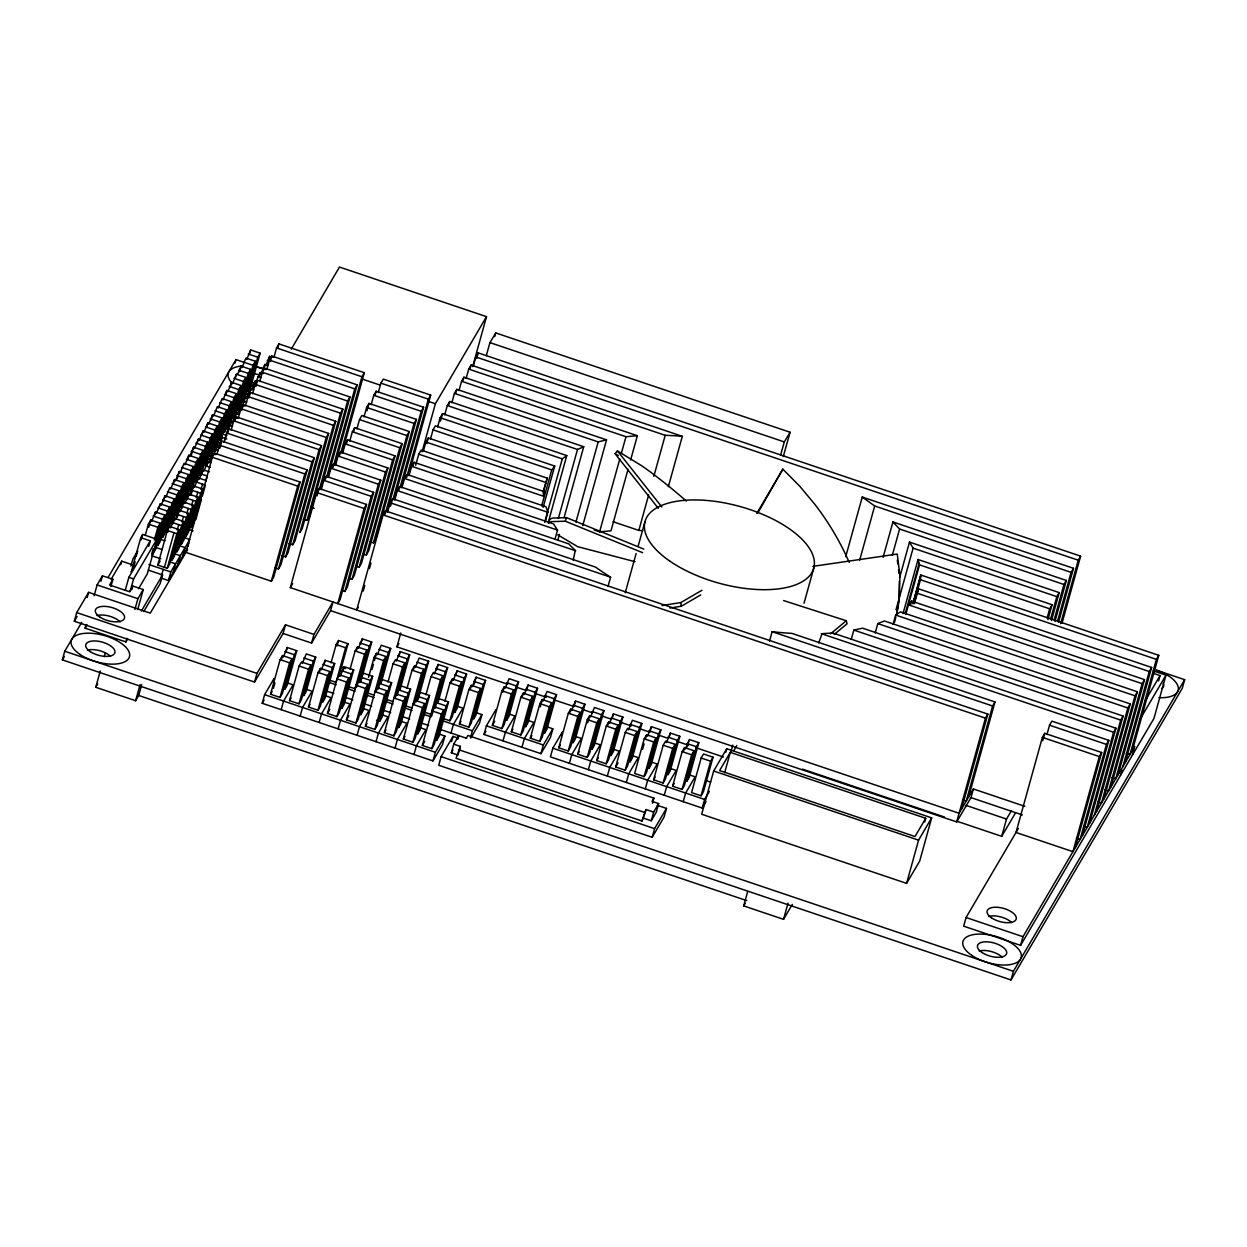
<?xml version="1.0" encoding="UTF-8"?>
<svg xmlns="http://www.w3.org/2000/svg" width="1247" height="1247" viewBox="0 0 1247 1247"><rect width="100%" height="100%" fill="white"/><g stroke="black" fill="none" stroke-linecap="round" stroke-linejoin="round"><path stroke-width="1.5" d="M899.383 581.118L899.009 598.389A193.394 167.425 7.9 0 1 896.733 613.586M418.758 454.157L421.143 450.105L544.238 491.645L544.269 496.509L418.758 454.157L415.656 465.349M1132.401 750.413L1158.775 655.314L920.738 574.992L920.473 579.73L914.269 602.114M1158.931 697.681A30.209 13.717 15.5 0 0 1178.353 687.908A30.209 13.717 15.5 0 0 1156.187 670.091L1184.65 679.693L1182.25 688.344L1010.99 979.955L62.35 659.881L64.75 651.23L81.694 622.378M283.1 633.46L311.563 643.062L330.595 610.656L332.996 602.005L313.963 634.411L285.501 624.809L283.1 633.46L254.559 682.062L74.321 621.24L76.722 612.589L88.615 592.341L150.279 613.15L187.533 549.693M87.165 597.531L88.615 592.341M127.693 638.885L125.916 641.924L85.123 628.161L86.121 624.544M94.117 595.739L97.11 584.921L102.457 575.802L112.9 579.325L110.874 586.604M100.945 581.273L102.457 575.802M120.803 564.642L121.77 561.181L134.177 565.374M141.706 684.65L138.698 695.467L135.611 700.72L95.77 687.284L100.259 671.073M104.265 656.67L105.262 653.054M130.935 566.029L132.852 559.108L137.622 551.018L136.172 556.209M125.308 590.065L128.846 577.33L150.248 540.871L140.771 537.675L131.184 572.264L133.086 569.022M133.585 567.198L135.097 561.742M141.16 539.904L142.672 534.433L156.904 539.234L133.585 578.935L130.062 591.67M145.353 535.025L148.377 524.099L150.762 520.061L160.239 523.257L155.704 539.639M148.736 527.341L150.762 520.061M131.808 589.691L132.821 586.043L143.249 589.566L137.7 609.596M151.62 521.464L155.516 511.956L165.009 515.151L155.407 549.74L153.038 553.793M154.503 515.603L155.516 511.956M156.374 513.359L160.271 503.85L169.763 507.061L160.162 541.634L157.792 545.687L167.379 511.099L169.763 507.061M159.257 507.498L160.271 503.85M148.736 546.342L150.248 540.871M161.144 505.269L165.025 495.76L174.518 498.956L164.931 533.545L162.546 537.597L172.133 503.009L174.518 498.956M163.513 501.216L165.025 495.76M125.916 641.924L126.913 638.308M134.894 609.502L137.903 598.685L143.249 589.566M165.898 497.163L169.795 487.655L179.272 490.85L169.686 525.439L167.301 529.492L176.903 494.903L179.272 490.85M154.332 540.045L157.87 527.31L160.239 523.257M151.666 554.198L153.178 548.742M170.652 489.058L174.549 479.549L184.026 482.76L174.44 517.334L172.055 521.386L181.657 486.813L184.026 482.76M165.009 515.151L162.624 519.204L147.317 573.823L138.573 588.709M173.536 483.197L174.549 479.549M175.406 480.968L179.303 471.46L188.796 474.655L179.194 509.244L176.825 513.296L186.411 478.708L188.796 474.655M177.277 478.739L179.303 471.46M180.16 472.862L184.057 463.354L193.55 466.549L183.948 501.138L181.579 505.191L191.165 470.602L193.55 466.549M184.93 464.772L188.811 455.249L198.304 458.46L188.718 493.033L186.333 497.085L183.169 496.025M157.761 565.094L167.347 530.505L169.732 526.452L179.225 529.663L169.623 564.236L167.254 568.289L157.761 565.094L160.146 561.041M187.814 458.896L188.811 455.249M189.684 456.667L193.581 447.159L203.058 450.354L193.472 484.943L191.087 488.995L200.689 454.407L203.058 450.354M170.59 527.871L174.486 518.362L183.979 521.558L174.377 556.146L172.008 560.199L181.594 525.611L183.979 521.558M191.056 456.262L193.581 447.159M173.473 521.994L174.486 518.362M194.438 448.561L198.335 439.053L207.813 442.249L198.226 476.837L195.841 480.89L205.443 446.301L207.813 442.249M175.359 519.765L179.241 510.257L188.733 513.452L179.147 548.041L176.762 552.094L186.349 517.505L188.733 513.452M197.322 442.701L198.335 439.053M177.23 517.536L179.241 510.257M161.299 576.27L163.217 569.349M199.193 440.472L203.09 430.948L212.582 434.159L202.98 468.732L200.611 472.784L210.197 438.211L212.582 434.159M164.401 567.338L173.988 532.75M148.377 570.16L162.562 574.945L160.162 583.596L143.795 611.482M180.114 511.66L184.01 502.151L193.488 505.362L183.901 539.935L181.516 543.988L178.68 543.037M202.076 434.595L203.09 430.948M203.947 432.366L207.844 422.858L217.337 426.053L207.735 460.642L205.365 464.695L214.952 430.106L217.337 426.053M177.23 530.115L178.757 524.644M186.333 497.085L195.919 462.512L198.304 458.46M184.868 503.57L188.765 494.061L198.242 497.257L188.656 531.846L186.271 535.898L183.434 534.932M167.254 568.289L176.84 533.7L179.225 529.663M206.831 426.49L207.844 422.858M187.751 497.693L188.765 494.061M208.717 424.261L212.598 414.752L222.091 417.948L212.504 452.536L210.12 456.589L206.955 455.514M182 522.01L183.512 516.554M189.622 495.464L193.519 485.956L203.012 489.151L193.41 523.74L191.04 527.793L200.627 493.204L203.012 489.151M211.086 420.208L212.598 414.752M190.994 495.059L193.519 485.956M213.471 416.171L217.352 406.647L226.845 409.858L217.259 444.431L214.874 448.484L224.46 413.91L226.845 409.858M186.754 513.904L188.266 508.449M160.816 578L168.407 580.556L170.808 571.921L189.825 539.515L183.761 537.473M194.376 487.374L198.273 477.85L206.176 480.516M135.611 700.72L140.116 684.509M197.26 481.498L198.273 477.85M218.225 408.065L222.122 398.557L231.599 401.752L222.013 436.341L219.628 440.394L229.23 405.805L231.599 401.752M173.162 572.467L175.562 563.815L169.483 561.774M191.508 505.814L193.02 500.343M199.146 479.269L203.027 469.76L209.356 471.896M181.516 543.988L191.118 509.415L193.488 505.362M202.03 473.392L203.027 469.76M222.979 399.96L226.876 390.451L236.353 393.647L226.767 428.235L224.398 432.288L233.984 397.699L236.353 393.647M196.262 497.709L197.774 492.253M177.916 564.361L180.316 555.71L174.253 553.668M203.9 471.163L207.797 461.655L210.946 462.715M186.271 535.898L195.873 501.31L198.242 497.257M225.863 394.099L226.876 390.451M235.044 363.08L236.01 359.619L243.118 362.02M206.784 465.302L207.797 461.655M227.733 391.87L231.63 382.346L241.123 385.557L231.521 420.13L229.152 424.183L238.738 389.61L241.123 385.557M201.016 489.603L202.544 484.148M210.12 456.589L219.706 422L222.091 417.948M182.67 556.256L185.07 547.62L179.007 545.562M208.654 463.073L212.551 453.549L215.715 454.625M230.617 385.993L231.63 382.346M211.039 459.021L212.551 453.549M232.503 383.764L236.384 374.256L245.877 377.451L236.291 412.04L233.906 416.093L243.492 381.504L245.877 377.451M212.333 457.29L185.943 552.405L271.332 581.211L273.701 577.158L300.075 482.043L214.702 453.238L212.333 457.29L297.706 486.096L300.075 482.043M187.907 546.435L188.874 542.975M205.786 481.513L207.298 476.042L200.658 473.813M213.408 454.968L217.305 445.46L220.47 446.52M195.795 519.687L201.344 499.673M202.357 496.025L205.381 485.114L195.904 481.903M235.371 377.888L236.384 374.256M216.292 449.091L217.305 445.46M237.756 373.835L241.139 366.15L250.631 369.346L241.045 403.934L238.66 407.987L248.247 373.399L250.631 369.346M218.163 446.862L222.06 437.354L226.798 438.96M239.627 371.606L241.139 366.15M216.869 454.469L219.456 445.148L221.841 441.095L307.214 469.901L280.84 565L278.471 569.053L274.839 567.821M221.046 441.002L222.06 437.354M242.012 367.569L245.908 358.045L255.386 361.256L245.799 395.829L243.414 399.882L253.016 365.309L255.386 361.256M219.768 448.546L221.841 441.095M246.766 359.463L250.663 349.955L260.14 353.15L250.553 387.739L248.184 391.792L257.77 357.203L260.14 353.15M224.008 442.311L226.595 432.99L228.98 428.937L314.353 457.743L287.979 552.857L285.594 556.91L281.962 555.679M225.161 439.77L229.199 425.211L231.568 421.159L230.57 424.791M249.649 353.587L250.663 349.955M227.936 432.678L228.98 428.937M232.441 422.562L236.338 413.053L239.502 414.129M231.147 430.168L233.735 420.847L236.104 416.794L321.492 445.6L295.118 540.699L292.733 544.752L289.101 543.521M235.324 416.701L236.338 413.053M235.075 420.52L236.104 416.794M237.195 414.472L241.092 404.948L244.256 406.023M239.58 410.419L241.092 404.948M238.286 418.01L240.874 408.689L243.243 404.636L328.631 433.442L302.257 528.557L299.872 532.609L326.246 437.494L328.631 433.442M241.949 406.366L245.846 396.858L249.01 397.918M242.214 408.377L243.243 404.636M246.719 398.261L250.6 388.752L253.765 389.828M245.425 405.867L247.997 396.546L250.382 392.493L335.755 421.299L309.381 516.398L307.011 520.451L303.38 519.235M249.587 392.4L250.6 388.752M249.353 396.219L250.382 392.493M251.473 390.171L255.354 380.647L253.344 387.942M252.549 393.709L255.136 384.388L257.521 380.335L342.894 409.156L320.666 489.338M256.726 380.241L260.124 372.557L263.273 373.617M255.962 385.931L257.521 380.335M259.111 376.189L260.124 372.557M260.982 373.96L264.878 364.451L268.043 365.527M259.688 381.566L262.275 372.245L264.66 368.192L350.033 396.998L327.79 477.18M263.366 369.907L264.878 364.451M265.736 365.87L269.633 356.346L272.797 357.421M267.107 365.449L269.633 356.346M266.827 369.408L269.414 360.087L271.784 356.034L357.172 384.855L334.929 465.037M270.755 359.775L271.784 356.034M273.966 357.265L276.553 347.944L278.923 343.891L364.311 372.697L342.068 452.879M277.894 347.617L278.923 343.891M271.332 581.211L297.706 486.096M278.471 569.053L304.845 473.954L307.214 469.901M285.594 556.91L311.968 461.795L314.353 457.743M254.559 682.062L256.96 673.411L285.501 624.809M292.733 544.752L319.107 449.653L321.492 445.6M307.011 520.451L333.385 425.352L335.755 421.299M1024.785 806.31L973.361 788.961L959.099 813.262L290.302 587.602L316.676 492.503L319.061 488.45L366.493 504.458L340.119 599.558L337.734 603.61L364.108 508.511L366.493 504.458M316.987 495.916L319.061 488.45M319.31 489.65L340.525 413.193L342.894 409.156M321.227 489.681L323.815 480.344L326.184 476.307L373.617 492.3L347.243 587.415L344.873 591.468L341.709 590.392M437.978 733.735L444.883 736.057L442.482 744.708L432.974 760.904L262.213 703.292L264.613 694.657L274.122 678.446L273.171 681.906M325.155 480.033L326.184 476.307M326.449 477.507L347.648 401.051L350.033 396.998M328.366 477.523L330.954 468.202L333.323 464.149L380.756 480.157L354.382 575.257L352.013 579.309L348.848 578.249M332.294 467.874L333.323 464.149M333.074 467.22L354.787 388.893L357.172 384.855M270.537 694.22L280.139 659.647L282.508 655.595L292.001 658.79L282.414 693.379L280.029 697.432L270.537 694.22L272.127 691.524M273.42 688.36L274.932 682.888M281.495 659.227L282.508 655.595M335.505 465.38L338.077 456.043L340.462 452.006L387.895 467.999L361.521 563.114L359.136 567.167L355.972 566.091M283.381 656.998L287.262 647.489L296.755 650.7L287.169 685.273L284.784 689.326L294.37 654.737L296.755 650.7M339.433 455.732L340.462 452.006M340.727 453.207L361.926 376.75L364.311 372.697M286.264 651.137L287.262 647.489M342.629 453.222L345.216 443.901L347.601 439.848L395.034 455.856L368.66 550.956L366.275 555.009L363.111 553.949M346.557 443.573L347.601 439.848M349.768 441.079L352.355 431.758L354.74 427.705L402.173 443.698L375.799 538.813L373.414 542.866L370.25 541.79M280.029 697.432L289.616 662.843L292.001 658.79M353.696 431.431L354.74 427.705M356.907 428.921L359.495 419.6L361.864 415.547L409.297 431.556L387.069 511.738M281.183 709.699L283.583 701.048L293.092 684.852L287.917 683.107M364.046 416.779L366.634 407.457L369.003 403.405L416.436 419.397L394.208 499.595M366.93 410.855L369.003 403.405M371.17 404.62L373.757 395.299L376.142 391.246L423.575 407.255L401.331 487.437M289.522 700.627L299.109 666.038L301.478 662.001L310.971 665.197L301.384 699.785L298.999 703.822L289.522 700.627L291.097 697.93M375.113 394.972L376.142 391.246M302.351 663.404L306.248 653.896L315.725 657.091L306.139 691.68L303.754 695.732L313.356 661.144L315.725 657.091M378.309 392.478L380.896 383.156L383.281 379.104L430.714 395.096L408.47 475.294M311.563 643.062L313.963 634.411M298.999 703.822L308.586 669.249L310.971 665.197M300.153 716.105L302.553 707.454L312.077 691.259L306.902 689.513M308.492 707.033L318.079 672.445L320.463 668.392L329.941 671.603L320.354 706.176L317.969 710.229L308.492 707.033L310.067 704.321M319.45 672.039L320.463 668.392M321.321 669.81L325.218 660.302L334.695 663.498L325.108 698.086L322.739 702.123L332.325 667.55L334.695 663.498M324.204 663.934L325.218 660.302M344.873 591.468L371.247 496.353L373.617 492.3M352.013 579.309L378.387 484.21L380.756 480.157M317.969 710.229L327.571 675.64L329.941 671.603M331.094 662.78L336.144 644.574L338.514 640.522L348.007 643.717L338.919 676.482M337.002 645.977L338.514 640.522M359.136 567.167L385.51 472.052L387.895 467.999M319.138 722.496L321.523 713.861L331.047 697.65L324.142 695.327M366.275 555.009L392.649 459.909L395.034 455.856M373.414 542.866L399.788 447.751L402.173 443.698M348.007 643.717L345.622 647.77L336.035 682.358L329.707 680.223M327.462 713.424L337.049 678.851L339.433 674.798L348.911 677.994L339.324 712.583L336.955 716.635L327.462 713.424L329.847 709.387M961.468 809.209L987.842 714.11L385.463 510.865L383.078 514.902L356.704 610.017L358.294 607.305M363.22 591.047L364.779 585.451M369.424 568.663L370.983 563.067M384.419 514.59L385.463 510.865M340.291 676.201L344.188 666.693L353.68 669.904L344.078 704.477L341.709 708.53L351.295 673.941L353.68 669.904M385.198 513.92L406.927 435.608L409.297 431.556M343.174 670.34L344.188 666.693M387.63 512.081L390.217 502.759L392.602 498.706L595.707 567.167A193.846 88.007 15.5 0 0 610.609 577.19L608.022 586.511M390.529 506.173L392.072 500.577M392.852 499.907L414.066 423.45L416.436 419.397M394.769 499.938L397.357 490.601L399.726 486.564L568.866 543.926A193.846 88.007 15.5 0 0 575.319 550.379L573.199 560.137M398.697 490.289L399.726 486.564M399.991 487.764L421.19 411.307L423.575 407.255M336.955 716.635L346.541 682.047L348.911 677.994M350.064 669.171L355.114 650.965L357.499 646.928L366.977 650.123L356.891 686.661M356.486 650.56L357.499 646.928M401.908 487.78L404.496 478.458L406.865 474.406L553.465 523.865L557.518 530.084L554.931 539.405M358.357 648.331L362.254 638.823L371.731 642.018L360.632 682.203M406.616 477.476L428.329 399.149L430.714 395.096M360.742 644.278L362.254 638.823M338.108 728.903L340.509 720.252L350.017 704.056L343.112 701.734M409.032 475.637L411.619 466.3L414.004 462.263L546.046 506.812L547.838 512.268L545.251 521.589M412.975 465.988L414.004 462.263M348.692 686.629L355.005 688.749L364.607 654.176L366.977 650.123M346.432 719.831L356.019 685.242L358.403 681.205L367.896 684.4L358.294 718.989L355.925 723.026L346.432 719.831L348.817 715.778M422.047 451.85L435.39 403.732L486.517 316.66L339.48 267.045L291.299 349.098M423.31 451.336L425.897 441.999L428.282 437.962L547.23 478.131L543.084 493.048M359.261 682.608L369.361 646.071L371.731 642.018M426.723 443.542L428.282 437.962M430.449 439.178L433.036 429.856L435.406 425.804L554.744 466.066L543.131 507.373M437.588 427.035L440.175 417.698L442.545 413.661L566.777 455.576L548.166 522.711M355.925 723.026L365.511 688.453L367.896 684.4M368.535 677.402L374.084 657.372L376.469 653.319L385.947 656.53L376.36 691.103M440.472 421.112L442.545 413.661M371.918 669.701L373.445 664.246M374.443 660.598L376.469 653.319M370.265 680.348L360.679 714.936L363.048 710.884L372.65 676.295L363.158 673.099L360.788 677.152L370.265 680.348L372.65 676.295M377.327 654.737L381.223 645.229L390.716 648.424L381.13 683.138M444.711 414.877L447.299 405.556L449.684 401.503L583.736 446.722L564.08 517.583M357.078 735.309L359.479 726.658L368.987 710.463L363.812 708.717M448.655 405.228L449.684 401.503M451.85 402.734L454.438 393.397L456.823 389.36L606.541 439.864L582.739 525.642M455.779 393.086L456.823 389.36M386.866 690.807L384.481 694.844L375.004 691.649L377.373 687.596L386.866 690.807L377.264 725.38L374.895 729.433L365.402 726.237L383.577 660.583L385.947 656.53M458.99 390.576L461.577 381.255L463.946 377.202L637.357 435.717L630.639 459.956M462.918 380.927L463.946 377.202M378.246 689.014L388.331 652.477L390.716 648.424M466.129 378.433L468.716 369.096L471.085 365.059L682.312 436.325L668.345 486.673M470.057 368.785L471.085 365.059M472.675 366.618L486.517 316.66M473.268 366.275L475.84 356.954L478.225 352.901L1080.619 556.146L1061.992 623.282M476.681 358.497L478.225 352.901M507.623 684.198L396.936 646.85L400.77 633.008M374.895 729.433L384.481 694.844M388.02 681.984L393.054 663.778L395.439 659.725L404.932 662.921L395.346 697.634M376.485 720.267L379.649 721.327L389.235 686.754L391.62 682.701L382.128 679.506L379.758 683.543L389.235 686.754M396.297 661.144L400.193 651.62L409.686 654.831L400.1 689.544M391.62 682.701L382.034 717.29L379.649 721.327M399.18 655.267L400.193 651.62M376.048 741.7L378.449 733.065L387.957 716.854L382.782 715.108M405.836 697.198L403.451 701.25L393.974 698.055L396.343 694.002L405.836 697.198L396.25 731.786L393.865 735.839L384.372 732.628L402.547 666.974L404.932 662.921M397.216 695.405L407.301 658.884L409.686 654.831M393.865 735.839L403.451 701.25M406.99 688.375L412.04 670.185L414.409 666.132L423.902 669.327L414.316 704.041M413.396 669.764L414.409 666.132M408.221 693.145L398.619 727.734L401.004 723.681L410.59 689.108L401.113 685.897L398.728 689.95L408.221 693.145L410.59 689.108M415.282 667.535L419.163 658.026L428.656 661.222L418.057 699.583M395.018 748.106L397.419 739.455L406.927 723.26L401.752 721.514M424.806 703.604L422.437 707.657L412.944 704.446L415.329 700.409L424.806 703.604L415.22 738.193L412.835 742.23L403.358 739.035L421.517 673.38L423.902 669.327M416.186 701.812L426.271 665.275L428.656 661.222M412.835 742.23L422.437 707.657M425.96 694.782L431.01 676.575L433.379 672.523L442.872 675.734L431.774 715.903M427.191 699.551L417.589 734.14L419.974 730.087L429.56 695.499L420.083 692.303L417.698 696.356L427.191 699.551L429.56 695.499M434.252 673.941L438.149 664.433L447.626 667.628L438.04 702.342M436.621 669.888L438.149 664.433M413.988 754.513L416.389 745.862L425.913 729.666L419.008 727.328M443.776 710.011L441.407 714.048L431.914 710.852L434.299 706.8L443.776 710.011L434.19 744.584L431.805 748.636L422.328 745.441L440.487 679.786L442.872 675.734M435.156 708.218L445.257 671.681L447.626 667.628M431.805 748.636L441.407 714.048M444.93 701.188L449.98 682.982L452.365 678.929L461.842 682.125L452.256 716.713L449.871 720.766L443.558 718.631M451.352 682.577L452.365 678.929M446.161 705.958L436.575 740.531L438.944 736.494L448.546 701.905L439.053 698.71L436.668 702.747L446.161 705.958L448.546 701.905M453.222 680.348L457.119 670.824L466.596 674.035L457.01 708.608L454.625 712.661L464.227 678.087L466.596 674.035M456.106 674.471L457.119 670.824M432.974 760.904L435.359 752.268L444.883 736.057M449.871 720.766L459.473 686.177L461.842 682.125M458.553 738.255L453.02 736.385L441.126 756.633L438.741 765.284L652.181 837.298L664.074 817.05L666.475 808.399L657.263 805.297M451.024 733.033L453.425 724.382L462.949 708.187L457.774 706.441M451.585 741.575L453.02 736.385M453.737 744.163L460.377 746.392L457.976 755.043L451.336 752.798L453.737 744.163L458.678 735.746L457.727 739.206M459.364 723.961L468.95 689.388L471.335 685.336L480.812 688.531L471.226 723.12L468.841 727.172L459.364 723.961L460.954 721.265M470.322 688.968L471.335 685.336M472.192 686.738L476.089 677.23L485.582 680.426L475.98 715.014L473.611 719.067L483.197 684.478L485.582 680.426M474.063 684.509L476.089 677.23M460.377 746.392L456.075 758.285L642.018 821.009L646.071 809.537L653.662 812.093L658.65 803.598L652.01 801.353L653.927 798.111L467.937 735.465L466.269 738.302M468.841 727.172L478.443 692.584L480.812 688.531M470.478 737.71L472.395 730.789L481.919 714.593L475.013 712.271M543.146 491.77L547.23 478.131M481.919 714.593L479.518 723.244L470.961 737.819M543.193 495.371L544.238 491.645M541.681 505.83L551.751 469.916L554.744 466.066M545.952 726.487L552.842 728.825L550.457 737.46L540.933 753.671L484.023 734.467L486.408 725.816L495.932 709.621M544.69 522.275L562.272 458.88L566.777 455.576M492.347 725.395L501.933 690.807L504.318 686.754L513.811 689.95L504.209 724.538L501.84 728.591L492.347 725.395L494.732 721.343M502.806 692.21L504.318 686.754M505.175 688.173L509.072 678.649L518.565 681.86L508.963 716.433L506.594 720.485L516.18 685.912L518.565 681.86M558.36 518.471L577.486 449.481L583.736 446.722M501.84 728.591L511.426 694.002L513.811 689.95M557.877 539.967L559.435 534.371M502.993 740.858L505.394 732.223L514.902 716.012L507.997 713.689M511.317 731.786L520.919 697.213L523.288 693.161L532.781 696.356L523.179 730.945L520.81 734.997L511.317 731.786L512.907 729.09M522.275 696.792L523.288 693.161M524.161 694.563L528.042 685.055L537.535 688.266L527.949 722.839L525.564 726.892L535.15 692.303L537.535 688.266M526.53 690.511L528.042 685.055M575.943 522.088L598.186 441.906L606.541 439.864M520.81 734.997L530.396 700.409L532.781 696.356M521.963 747.265L524.364 738.614L533.872 722.418L528.697 720.672M530.287 738.193L539.889 703.604L542.258 699.567L551.751 702.762L542.164 737.351L539.78 741.388L530.287 738.193L531.877 735.496M540.247 706.846L542.258 699.567M543.131 700.97L547.028 691.462L556.505 694.657L546.919 729.246L544.534 733.298L554.136 698.71L556.505 694.657M539.78 741.388L549.366 706.815L551.751 702.762M594.102 529.975L599.589 531.83L619.759 459.099M621.302 453.503L625.963 436.715L637.357 435.717M540.933 753.671L543.333 745.02L552.842 728.825M628.052 469.277L610.983 530.817L599.589 531.83M561.368 735.481L562.335 732.02L552.826 748.216L550.426 756.867L702.201 808.072L706.005 801.603M558.75 747.795L568.351 713.206L570.721 709.169L580.214 712.364L570.612 746.953L568.242 750.99L558.75 747.795L560.339 745.098M569.708 712.801L570.721 709.169M571.594 710.572L575.475 701.063L584.968 704.259L575.381 738.848L572.997 742.9L582.583 708.312L584.968 704.259M575.475 701.063L573.963 706.519L553.73 699.754M568.242 750.99L577.829 716.417L580.214 712.364M569.396 763.273L571.796 754.622L581.305 738.427L576.13 736.681M613.119 521.76L638.838 530.411L648.658 494.981M653.833 476.338L665.212 435.312A193.846 88.007 15.5 0 1 680.784 436.185L682.312 436.325M577.72 754.201L587.321 719.613L589.691 715.56L599.183 718.771L589.597 753.344L587.212 757.397L577.72 754.201L579.309 751.489M587.68 722.839L589.192 717.384M590.564 716.978L594.445 707.47L603.938 710.665L594.351 745.254L591.966 749.291L601.553 714.718L603.938 710.665M625.246 592.746L636.11 553.543M638.183 546.077L644.917 521.823M587.212 757.397L596.799 722.808L599.183 718.771M588.366 769.664L590.766 761.029L600.275 744.818L593.385 742.495M596.705 760.592L606.291 726.019L608.661 721.966L618.153 725.162L608.567 759.75L606.182 763.803L596.705 760.592L598.279 757.895M607.663 725.598L608.661 721.966M609.534 723.369L613.43 713.861L622.908 717.072L613.321 751.645L610.936 755.698L620.538 721.109L622.908 717.072M612.417 717.508L613.43 713.861M606.182 763.803L615.769 729.214L618.153 725.162M607.336 776.07L609.736 767.419L619.26 751.224L612.355 748.901M615.675 766.999L625.261 732.41L627.646 728.373L637.123 731.568L627.537 766.157L625.152 770.194L615.675 766.999L618.044 762.946M628.504 729.776L632.4 720.267L641.878 723.463L632.291 758.051L629.922 762.104L639.508 727.515L641.878 723.463M625.152 770.194L634.754 735.621L637.123 731.568M626.321 782.477L628.706 773.826L638.23 757.63L631.325 755.292M644.231 738.816L634.645 773.405L644.138 776.6L646.507 772.548L656.093 737.975L646.616 734.764L644.231 738.816L653.724 742.012L656.093 737.975M642.579 749.322L644.091 743.867M645.603 738.411L646.616 734.764M647.474 736.182L651.37 726.674L660.863 729.869L651.261 764.458L648.892 768.495L658.478 733.922L660.863 729.869M649.858 732.129L651.37 726.674M644.138 776.6L653.724 742.012M645.291 788.868L647.692 780.232L657.2 764.021L652.025 762.276M642.018 821.009L646.071 809.537M653.615 779.796L663.201 745.223L665.586 741.17L675.079 744.365L665.477 778.954L663.108 783.007L653.615 779.796L655.205 777.099M666.444 742.573L670.34 733.065L679.833 736.276L670.247 770.849L667.862 774.901L677.448 740.313L679.833 736.276M669.327 736.712L670.34 733.065M652.477 803.302L653.927 798.111M643.67 818.188L651.261 820.744L653.662 812.093M663.108 783.007L672.694 748.418L675.079 744.365M658.65 803.598L656.265 812.233L651.261 820.744M652.181 837.298L654.581 828.647L666.475 808.399M664.261 795.274L666.662 786.623L676.17 770.428L670.995 768.682M672.585 786.202L682.187 751.614L684.556 747.577L694.049 750.772L684.463 785.361L682.078 789.398L672.585 786.202L674.175 783.506M683.543 751.208L684.556 747.577M685.429 748.979L689.31 739.471L698.803 742.666L689.217 777.255L686.832 781.308L696.418 746.719L698.803 742.666M687.3 746.75L688.812 741.295M682.078 789.398L691.664 754.825L694.049 750.772M683.231 801.681L685.632 793.03L695.14 776.834L688.25 774.496M701.157 758.02L691.571 792.609L701.048 795.804L703.433 791.751L713.019 757.178L703.526 753.967L701.157 758.02L710.634 761.216L713.019 757.178M701.048 795.804L710.634 761.216M702.201 808.072L704.602 799.436L709.356 791.331M713.674 771.005L701.687 814.244L906.585 883.375L919.678 861.1L931.665 817.876L726.752 748.73L713.674 771.005L918.571 840.151L931.665 817.876M725.754 752.331L726.752 748.73M724.647 772.735L730.306 752.362L925.726 818.297L924.697 822.007M730.882 751.957L732.8 745.036M769.555 641.02L772.142 631.699A193.846 88.007 15.5 0 0 791.939 633.382L994.981 701.952L968.607 797.067M804.019 603.267L813.855 567.806M792.328 904.371L783.537 919.335L743.695 905.899L747.686 891.48M818.733 642.969L822.054 633.632A193.846 88.007 15.5 0 0 832.7 632.946L1115.956 728.217L1089.582 823.316M845.715 556.708L862.254 497.039L1073.48 568.305L1058.485 622.378M859.697 560.074L874.693 505.986L862.254 497.039M851.265 639.399L853.852 630.078L862.659 628.192L1123.095 716.059L1096.721 811.173M883.11 557.378L892.93 521.947L1066.341 580.447L1054.962 621.474M783.537 919.335L788.026 903.124M892.353 555.149L899.601 529.04L892.93 521.947M875.223 632.915L877.794 623.594L884.388 620.959L1130.234 703.916L1103.86 799.015M899.664 577.517L909.484 542.086L1059.202 592.606L1051.455 620.57M896.016 609.689L913.085 548.15L909.484 542.086M893.055 624.373L895.642 615.052L900.428 611.825L1137.358 691.758L1110.983 786.873M903.031 613.586L918.026 559.513L1052.078 604.748L1047.932 619.665M905.182 613.711L919.148 563.363M905.852 614.148L919.507 564.875L918.026 559.513M910.637 604.826L911.666 601.101L1144.497 679.615L1118.123 774.714M912.975 602.971L920.738 574.992M912.944 603.813L920.707 575.833M914.113 602.363L918.525 588.802L1151.636 667.457L1125.262 762.572M914.394 603.735L918.525 588.802M906.585 883.375L918.571 840.151M330.595 610.656L956.698 821.913L985.473 718.163L987.842 714.11M994.981 701.952L992.612 706.005L966.238 801.104L962.559 799.873M956.698 821.913L970.977 797.612L973.361 788.961M1047.106 618.122L1049.693 608.801L1052.078 604.748M1018.394 828.413L966.066 917.511L963.666 926.162L1020.592 945.366L1153.989 718.366L1165.976 675.141L1153.319 670.87M1050.629 619.026L1056.832 596.658L1059.202 592.606M1054.136 619.93L1063.956 584.5L1066.341 580.447M1057.659 620.835L1071.095 572.357L1073.48 568.305M957.447 821.414L1001.715 836.347L1006.516 819.061L1011.411 810.721M1060.651 623.609L1078.234 560.199L1080.619 556.146M1042.383 737.367L1016.009 832.466L1072.934 851.67L1099.308 756.57L1101.693 752.518L1044.768 733.314L1042.383 737.367L1099.308 756.57M1042.695 740.765L1044.768 733.314M1046.934 734.53L1049.522 725.208L1051.907 721.156L1108.817 740.359L1082.443 835.474M1010.99 979.955L1013.39 971.304L1184.65 679.693M1020.592 945.366L1022.976 936.715L1134.77 746.361L1132.385 755.012M1075.304 847.617L1101.693 752.518M1108.817 740.359L1106.448 744.412L1080.073 839.512L1076.395 838.28M1115.956 728.217L1113.587 732.27L1087.197 827.369L1083.534 826.138M1094.336 815.226L1120.71 720.111L1123.095 716.059M1130.234 703.916L1127.849 707.969L1101.475 803.068L1097.796 801.821M1137.358 691.758L1134.988 695.81L1108.614 790.925L1104.936 789.678M1144.497 679.615L1142.127 683.668L1115.753 778.767L1112.075 777.52M1120.445 775.463L1121.941 770.069M1122.877 766.624L1149.251 671.51L1151.636 667.457M1158.775 655.314L1156.39 659.367L1130.016 754.466L1126.337 753.219M1158.541 680.956L1160.037 675.562L1152.867 673.146M486.283 355.676L489.946 342.613L495.729 332.918L790.084 432.241L783.303 456.496M494.685 336.643L495.729 332.918M780.638 454.984L784.285 441.921L790.084 432.241M548.586 523.428A193.394 20.763 19.3 0 1 551.33 521.636L565.281 521.199L566.481 517.645L643.873 549.132M756.789 513.39L782.835 469.153L799.779 486.252L815.335 504.941A193.394 130.234 52 0 1 849.191 562.35M757.817 513.016L782.835 469.153M74.321 621.24L77.065 616.564M108.193 577.267L236.01 359.619M62.35 659.881L64.314 656.53M111.17 579.232L121.77 561.181M112.9 579.325L109.565 584.999L129.485 591.717L132.821 586.043M85.123 628.161L87.072 624.825M140.771 537.675L142.672 534.433M95.77 687.284L97.718 683.964M141.363 611.03L162.562 574.945M168.407 580.556L187.44 548.166M290.302 587.602L292.686 583.549M262.213 703.292L264.115 700.05M355.005 688.749L357.39 684.712M396.936 646.85L398.9 643.514M365.402 726.237L366.992 723.541M384.372 732.628L385.962 729.931M403.358 739.035L404.932 736.338M422.328 745.441L424.697 741.388M451.336 752.798L452.988 749.993M484.023 734.467L485.925 731.225M730.306 752.362L719.597 770.584L915.017 836.519L925.726 818.297M733.86 750.538L736.806 745.535M743.695 905.899L745.238 903.264M1001.715 836.347L1015.432 812.997M1145.432 700.424L1160.037 675.562M1140.335 718.802L1165.976 675.141M911.666 601.101L908.439 604.826L1142.127 683.668M658.291 508.277L615.067 453.705L617.452 450.946L641.893 465.879A193.394 36.147 46.5 0 1 686.364 501.091M830.518 633.85L846.277 620.757L847.072 623.765L834.181 634.474M662.001 605.559L680.893 602.55L701.983 590.252M669.951 608.037L681.283 606.245L700.752 594.897M812.81 566.372L897.248 554.058L899.866 575.085L899.414 596.191A193.394 167.425 7.9 0 1 896.312 615.145M566.481 517.645L552.53 518.066A193.394 20.763 19.3 0 0 549.787 519.874M634.988 561.68L577.673 546.669L557.736 534.807M783.584 600.555L846.277 620.757M489.946 342.613L784.285 441.921M475.84 356.954L1078.234 560.199M468.716 369.096L665.212 435.312M461.577 381.255L625.963 436.715M899.601 529.04L1063.956 584.5M454.438 393.397L598.186 441.906M913.085 548.15L1056.832 596.658M276.553 347.944L361.926 376.75M380.896 383.156L428.329 399.149M447.299 405.556L577.486 449.481M919.507 564.875L1049.693 608.801M361.864 378.932L380.241 385.136M428.033 401.253L435.39 403.732M269.414 360.087L354.787 388.893M373.757 395.299L421.19 411.307M440.175 417.698L562.272 458.88M920.473 579.73L1156.39 659.367M248.278 354.008L257.77 357.203M267.248 360.399L270.568 361.521M243.524 362.098L253.016 365.309M262.494 368.504L265.814 369.626M255.573 366.228L264.473 369.221A30.209 13.717 15.5 0 0 256.851 367.148M262.275 372.245L347.648 401.051M366.634 407.457L414.066 423.45M433.036 429.856L551.751 469.916M916.701 593.042L1149.251 671.51M238.769 370.203L248.247 373.399M257.739 376.61L261.059 377.716M255.136 384.388L340.525 413.193M359.495 419.6L406.927 435.608M425.897 441.999L545.734 482.433M234.015 378.309L243.492 381.504M252.985 384.7L256.305 385.822M250.164 385.183L253.78 386.399M229.245 386.399L238.738 389.61M245.254 393.226L248.823 394.426M247.997 396.546L333.385 425.352M352.355 431.758L399.788 447.751M895.642 615.052L1134.988 695.81M224.491 394.504L233.984 397.699M243.461 400.911L246.781 402.017M240.5 401.331L244.069 402.532M240.874 408.689L326.246 437.494M345.216 443.901L392.649 459.909M411.619 466.3L547.838 512.268M877.794 623.594L1127.849 707.969M219.737 402.61L229.23 405.805M238.707 409L242.027 410.123M235.745 409.421L239.315 410.637M214.983 410.699L224.46 413.91M233.953 417.106L237.273 418.228M230.991 417.527L234.561 418.727M233.735 420.847L319.107 449.653M338.077 456.043L385.51 472.052M404.496 478.458L557.518 530.084M853.852 630.078L1120.71 720.111M210.229 418.805L219.706 422M229.199 425.211L232.519 426.318M226.221 425.632L229.807 426.833M226.595 432.99L311.968 461.795M330.954 468.202L378.387 484.21M397.357 490.601L575.787 550.815M821.305 633.647L1113.587 732.27M205.474 426.91L214.952 430.106M221.467 433.722L226.829 435.53M200.705 435L210.197 438.211M216.713 441.828L220.283 443.028M219.456 445.148L304.845 473.954M323.815 480.344L371.247 496.353M772.142 631.699L992.612 706.005M1049.522 725.208L1106.448 744.412M195.95 443.106L205.443 446.301M214.92 449.512L218.241 450.619M211.959 449.933L215.528 451.133M316.676 492.503L364.108 508.511M383.078 514.902L985.473 718.163M191.196 451.211L200.689 454.407M207.205 458.023L210.774 459.239M186.442 459.301L195.919 462.512M205.412 465.708L210.384 467.391M310.503 507.077L314.15 508.308M181.688 467.407L191.165 470.602M197.681 474.234L201.25 475.434M176.918 475.512L186.411 478.708M172.164 483.602L181.657 486.813M191.134 490.009L200.627 493.204M188.172 490.43L191.742 491.63M167.41 491.708L176.903 494.903M186.38 498.114L195.873 501.31M183.418 498.535L186.988 499.735M162.656 499.798L172.133 503.009M181.626 506.204L191.118 509.415M178.664 506.625L182.233 507.841M157.901 507.903L167.379 511.099M176.871 514.31L186.349 517.505M173.894 514.73L177.464 515.931M153.132 516.009L162.624 519.204M172.117 522.399L181.594 525.611M169.14 522.836L172.709 524.036M188.515 529.367L193.067 530.91M970.977 797.612L1022.384 814.946M148.377 524.099L157.87 527.31M167.347 530.505L176.84 533.7M164.386 530.926L167.955 532.142M965.942 805.359L1006.516 819.061M159.632 539.031L164.978 540.839M154.877 547.137L162.016 549.537M802.507 769.134L944.54 817.05M151.9 555.835L160.832 558.843M506.703 682.701L516.18 685.912M525.673 689.108L535.15 692.303M544.643 695.514L554.136 698.71M573.106 705.116L582.583 708.312M592.076 711.507L601.553 714.718M611.046 717.913L620.538 721.109M630.016 724.32L639.508 727.515M648.986 730.711L658.478 733.922M667.971 737.117L677.448 740.313M686.941 743.524L696.418 746.719M516.835 687.3L526.063 690.417M535.29 693.519L546.357 697.26M583.237 709.714L592.465 712.816M601.693 715.934L610.905 719.036M620.133 722.153L631.2 725.894M640.428 728.996L649.656 732.114M658.868 735.231L668.096 738.333M677.324 741.451L688.391 745.176M695.764 747.67L723.431 757.007M148.923 564.532L170.808 571.921M359.869 642.875L369.361 646.071M378.839 649.282L388.331 652.477M397.824 655.673L407.301 658.884M416.794 662.079L426.271 665.275M435.764 668.486L445.257 671.681M454.734 674.876L464.227 678.087M473.704 681.283L483.197 684.478M501.933 690.807L511.426 694.002M520.919 697.213L530.396 700.409M539.889 703.604L549.366 706.815M568.351 713.206L577.829 716.417M587.321 719.613L596.799 722.808M606.291 726.019L615.769 729.214M625.261 732.41L634.754 735.621M663.201 745.223L672.694 748.418M682.187 751.614L691.664 754.825M336.144 644.574L345.622 647.77M355.114 650.965L364.607 654.176M374.084 657.372L383.577 660.583M393.054 663.778L402.547 666.974M412.04 670.185L421.517 673.38M431.01 676.575L440.487 679.786M449.98 682.982L459.473 686.177M468.95 689.388L478.443 692.584M128.846 577.33L133.585 578.935M705.49 780.326L710.665 782.072M97.11 584.921L137.903 598.685M340.478 666.864L345.653 668.61M284.893 651.542L294.37 654.737M303.863 657.948L313.356 661.144M322.833 664.339L332.325 667.55M341.803 670.746L351.295 673.941M486.408 725.816L543.333 745.02M552.826 748.216L704.602 799.436M280.139 659.647L289.616 662.843M299.109 666.038L308.586 669.249M318.079 672.445L327.571 675.64M337.049 678.851L346.541 682.047M356.019 685.242L365.511 688.453M367.662 693.02L373.991 695.156M386.632 699.427L392.961 701.562M404.028 705.288L411.931 707.969M424.572 712.224L430.901 714.36M329.239 682.483L336.144 684.821M346.495 688.313L355.114 691.212M367.195 695.296L374.084 697.619M386.165 701.687L393.054 704.025M405.135 708.093L412.04 710.416M424.105 714.5L431.01 716.822M441.36 720.314L472.395 730.789M326.839 691.134L333.744 693.457M344.094 696.948L352.714 699.863M364.794 703.932L371.684 706.27M383.764 710.338L390.67 712.661M402.734 716.744L409.64 719.067M421.704 723.135L428.609 725.473M438.96 728.965L466.549 738.271M76.722 612.589L256.96 673.411M966.066 917.511L1022.976 936.715M458.475 749.634L644.403 812.374M264.613 694.657L435.359 752.268M441.126 756.633L654.581 828.647M64.75 651.23L1013.39 971.304M138.698 695.467L746.782 900.63M874.693 505.986L1071.095 572.357M390.217 502.759L610.609 577.19M565.281 521.199L642.673 552.702M615.067 453.705L618.341 455.529M617.452 450.946L661.876 507.03M897.326 560.09L897.793 563.909M898.51 569.645L898.993 573.464M680.893 602.55L681.283 606.245M979.129 951.009A15.104 6.859 15.5 0 1 1002.261 957.291M1163.155 683.372A15.104 6.859 15.5 0 1 1161.877 688.453M232.16 383.172A30.209 13.717 15.5 0 1 242.245 365.995M87.399 650.123A15.104 6.859 15.5 0 1 110.531 656.421M250.912 382.361A15.104 6.859 15.5 0 1 254.7 382.907M253.312 373.71A15.104 6.859 15.5 0 1 259.641 374.911M988.715 916.42A15.104 6.859 15.5 0 1 1011.847 922.718M97.001 615.55A15.104 6.859 15.5 0 1 120.117 621.848M638.838 530.411A193.846 88.007 15.5 0 1 642.688 530.567M895.876 617.016A193.394 167.425 7.9 0 1 894.38 622.596M981.857 952.412A15.104 6.859 15.5 0 0 1006.298 954.36A15.104 6.859 15.5 0 0 988.045 941.89A15.104 6.859 15.5 0 0 981.857 952.412M90.143 651.542A15.104 6.859 15.5 0 0 114.568 653.475A15.104 6.859 15.5 0 0 96.315 641.02A15.104 6.859 15.5 0 0 90.143 651.542M79.933 654.394A30.209 13.717 15.5 0 0 128.8 658.276A30.209 13.717 15.5 0 0 92.294 633.351A30.209 13.717 15.5 0 0 79.933 654.394M971.662 955.28A30.209 13.717 15.5 0 0 1020.529 959.161A30.209 13.717 15.5 0 0 984.023 934.221A30.209 13.717 15.5 0 0 971.662 955.28M991.459 917.823A15.104 6.859 15.5 0 0 1015.884 919.772A15.104 6.859 15.5 0 0 997.631 907.302A15.104 6.859 15.5 0 0 991.459 917.823M99.729 616.953A15.104 6.859 15.5 0 0 124.17 618.902A15.104 6.859 15.5 0 0 105.901 606.432A15.104 6.859 15.5 0 0 99.729 616.953M670.231 561.384A87.539 39.748 15.5 0 0 811.859 572.638A87.539 39.748 15.5 0 0 706.051 500.406A87.539 39.748 15.5 0 0 670.231 561.384"/></g></svg>
